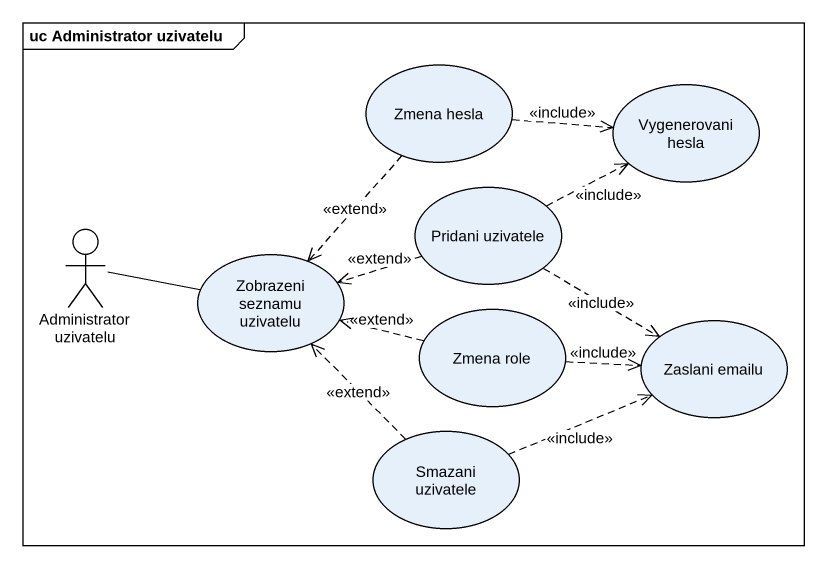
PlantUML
@startuml
mainframe uc Administrator uzivatelu
usecase "Zmena hesla" as Zmena_hesla
usecase "Vygenerovani hesla" as Vygenerovani_hesla
usecase "Pridani uzivatele" as Pridani_uzivatele
actor "Administrator uzivatelu" as Administrator_uzivatelu
usecase "Zobrazeni seznamu uzivatelu" as Zobrazeni_seznamu_uzivatelu
usecase "Zmena role" as Zmena_role
usecase "Zaslani emailu" as Zaslani_emailu
usecase "Smazani uzivatele" as Smazani_uzivatele
Zmena_hesla .right.> Vygenerovani_hesla : <<include>>
Zmena_hesla ..> Zobrazeni_seznamu_uzivatelu : <<extend>>
Pridani_uzivatele .right.> Vygenerovani_hesla : <<include>>
Pridani_uzivatele .left.> Zobrazeni_seznamu_uzivatelu : <<extend>>
Pridani_uzivatele .right.> Zaslani_emailu : <<include>>
Administrator_uzivatelu -right- Zobrazeni_seznamu_uzivatelu
Zmena_role .left.> Zobrazeni_seznamu_uzivatelu : <<extend>>
Zmena_role .right.> Zaslani_emailu : <<include>>
Smazani_uzivatele .up.> Zobrazeni_seznamu_uzivatelu : <<extend>>
Smazani_uzivatele .right.> Zaslani_emailu : <<include>>
@enduml
